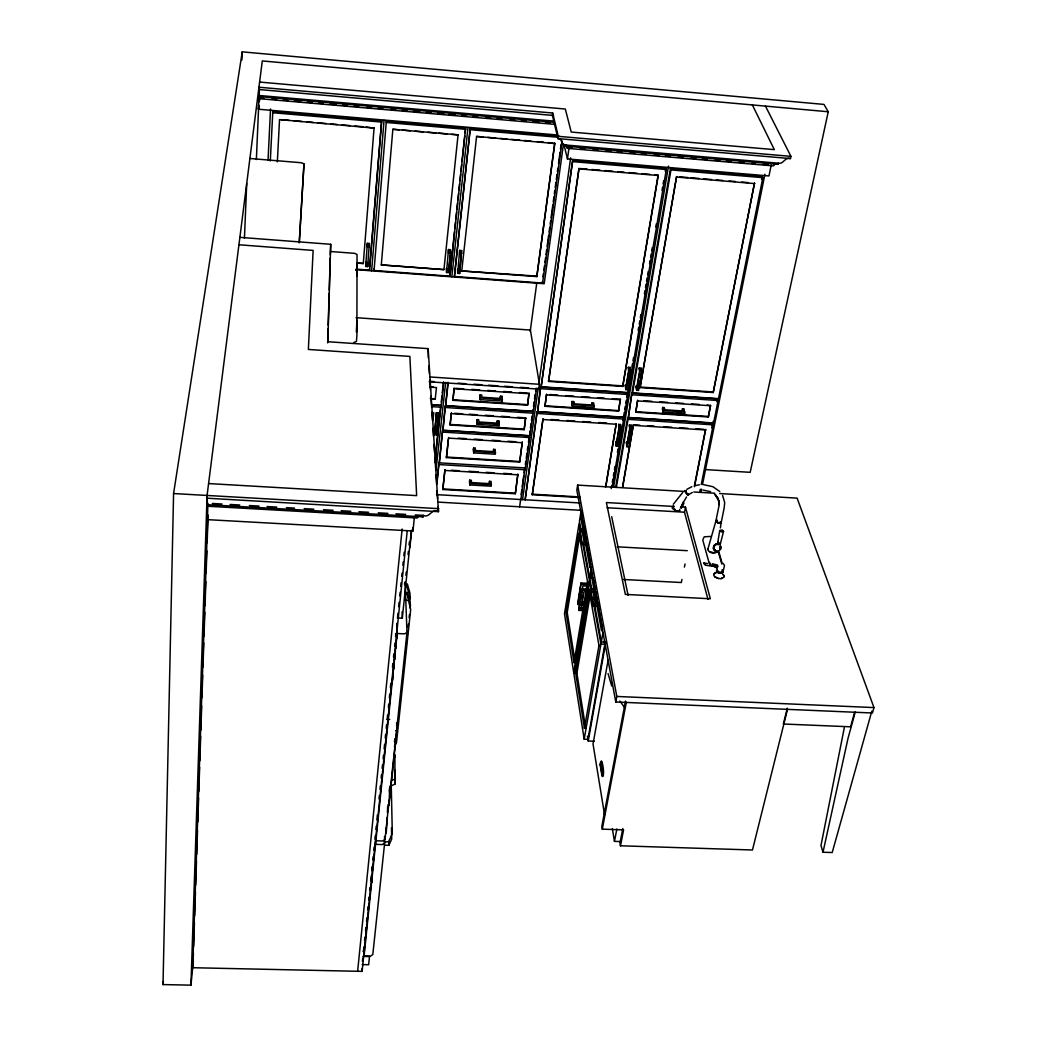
<?xml version="1.0" encoding="UTF-8"?>
<svg xmlns="http://www.w3.org/2000/svg" width="1037" height="1037" viewBox="0 0 1037 1037"><rect width="100%" height="100%" fill="white"/><g stroke="black" fill="none" stroke-linecap="round" stroke-linejoin="round"><path stroke-width="1.5" d="M356.754 325.398L356.832 322.313L356.534 332.19L356.832 320.161L356.78 329.533M356.767 328.716L356.767 327.886L356.754 329.338M356.793 326.914L356.767 327.355M356.806 326.422L356.767 325.851M600.514 765.617L600.553 763.738M356.806 325.488L356.767 323.855M722.685 570.272L722.102 573.046L720.235 573.215A2.955 1.633 12.3 0 1 717.008 571.646L717.034 570.557M193.349 961.053L190.951 985.15L163.016 984.58L173.581 493.547L242.243 51.85L823.974 104.413L828.239 111.75L750.192 472.328L705.017 469.567M418.572 516.037L417.25 518.007L207.698 506.237L207.659 503.813L207.465 504.695L423.187 516.841L423.355 515.363L415.293 514.909M356.78 325.125L356.754 324.075M356.897 265.459L356.845 268.181M239.884 237.356L330.712 244.291L327.822 341.717L428.164 348.652L438.482 511.656L207.102 498.201M327.679 342.884L328.107 328.483M328.198 325.281L329.144 293.277M329.248 290.075L330.194 258.083M330.297 254.882L330.712 244.291M190.951 985.15L207.076 495.453L262.296 60.937L828.239 111.75M601.201 761.43L603.054 772.63L602.432 776.557L600.501 764.878C601.123 753.082 605.206 773.874 602.782 776.35M207.465 504.695L207.193 498.343M414.463 516.517L412.959 530.996L207.387 519.641L207.906 503.956M207.75 516.672L192.688 967.715L362.107 971.384L407.217 530.957M193.038 964.267L193.413 952.964M193.621 946.509L194.437 922.282M194.658 915.827L195.462 891.6M195.682 885.144L196.499 860.917M196.706 854.449L197.523 830.235M197.795 822.16L198.598 797.933M198.819 791.477L199.635 767.25M199.843 760.782L200.66 736.568M200.88 730.1L201.684 705.873M201.956 697.81L202.721 675.191M202.98 667.115L203.796 642.901M204.017 636.433L204.82 612.206M205.041 605.751L205.857 581.524M206.117 573.448L206.881 550.841M207.154 542.766L207.906 520.159M241.919 59.939L242.243 51.85M555.184 124.388L258.822 98.619L258.809 96.519L554.095 122.249M244.434 238.173L246.728 183.471M554.251 121.148L258.822 95.456L258.965 87.225L552.682 113.007L558.269 136.34L557.971 138.608C562.754 138.102 560.615 145.31 564.815 144.947L778.294 163.185C783.402 164.637 784.879 156.678 790.466 158.57L790.933 156.354L765.475 106.124M258.809 96.519L258.861 95.391M556.869 134.94L258.407 109.222L259.328 88.43M256.372 159.529L258.706 105.048M258.848 101.807L259.419 88.871M356.715 274.183L356.767 271.435M356.871 274.248C356.508 281.014 357 266.95 356.832 271.616M268.052 160.216L270.527 108.95M270.307 160.981L272.809 111.387L381.655 120.759L369.548 270.138L356.728 269.179L356.897 263.255L356.845 264.642M277.346 161.837L279.536 119.579L374.111 128.108L366.087 126.981M299.2 242.891L303.984 163.924L301.547 162.757L249.904 158.492M299.343 242.062L303.984 163.924M356.78 264.474L356.78 265.537M356.767 268.013L356.767 269.076M356.922 263.074L363.287 263.554L374.098 127.668M365.828 264.189L365.802 262.218L365.698 266.457L367.681 266.613L369.315 243.475L367.331 243.319L367.228 246.806M365.698 266.457L367.331 243.319M369.315 243.475L369.211 246.962M369.665 267.04L381.655 120.759M371.609 270.838L384.053 120.357M374.046 270.476L386.347 121.173L465.613 127.992L449.967 276.153L374.046 270.476L374.02 268.985M451.717 134.304L458.069 134.849L443.94 269.62L381.292 264.915L392.854 129.275L399.219 129.819M720.546 546.564L720.3 549.26A3.629 3.5 -50.8 0 0 720.456 546.447M357.635 971.293L402.123 529.051M703.034 539.331L704.214 536.816L710.643 536.427M362.432 961.377L362.756 958.149M363.417 951.72L363.922 946.794M364.557 940.442L364.894 937.15M365.555 930.785L365.88 927.506M366.541 921.128L366.865 917.862M367.694 909.851L368.018 906.623M368.679 900.194L369.003 896.979M369.665 890.55L369.989 887.322M370.65 880.88L371.142 876.045M371.79 869.654L372.127 866.388M372.776 860.01L373.113 856.731M373.761 850.379L374.098 847.073M374.914 839.127L375.251 835.796M375.9 829.483L376.237 826.139M376.885 819.839L377.39 814.875M379.011 798.957L379.361 795.548M379.996 789.313L380.346 785.89M381.149 778.061L381.499 774.613M382.135 768.417L382.484 764.956M383.12 758.786L383.47 755.299M384.131 748.857L384.597 744.32M385.258 737.89L385.608 734.365M386.231 728.246L386.594 724.707M387.255 718.265L387.579 715.05M388.369 707.364L388.694 704.149M389.355 697.72L389.718 694.116M390.379 687.687L390.832 683.253M392.479 667.18L392.842 663.537M393.503 657.095L393.84 653.867M394.604 646.297L394.941 643.083M395.59 636.653L395.927 633.438M396.627 626.504L396.964 623.289M397.612 616.846L398.001 613.087M398.649 606.684L399.089 602.354M399.751 595.912L400.126 592.283M400.736 586.255L401.099 582.677M401.76 576.274L402.084 573.072M402.875 565.321L403.224 561.873M403.86 555.663L404.21 552.267M396.873 623.859L397.158 633.503L364.078 955.933L370.637 956.088L372.814 954.507L384.636 843.055L384.52 836.6M392.66 680.324L393.153 675.515M393.801 669.098L394.138 665.897M394.799 659.48L395.291 654.671M395.94 648.255L396.277 645.053M396.938 638.636L397.262 635.435M428.164 348.652L428.307 357.791M404.923 584.881L405.247 581.692M405.908 575.328L406.245 572.139M408.059 554.601L408.384 551.412M409.045 545.034L409.382 541.845M397.236 617.948L402.304 618.195L411.417 530.387M411.65 530.4L409.861 547.679L409.784 546.084M272.809 111.387L272.666 112.709L381.694 122.081M409.161 601.395L410.017 593.333L407.437 584.324L404.378 583.935M389.316 790.738L389.653 787.576M394.501 741.753L394.825 738.59M409.524 604.299L410.198 597.921L406.595 585.296L407.437 584.324M375.861 837.546L375.887 840.774L382.757 840.981L385.012 839.477L406.971 632.479L405.156 582.6M387.812 804.958L388.966 804.997L396.847 730.735L396.64 722.776M396.717 734.403L397.054 731.202M397.741 724.811L398.078 721.622M398.752 715.219L399.089 712.03M399.776 705.627L400.282 700.831M400.788 696.034L401.138 692.846M401.812 686.442L402.317 681.659M402.836 676.863L403.341 672.067M403.847 667.271L404.365 662.474M404.871 657.678L405.376 652.882M406.063 646.479L406.4 643.29M407.074 636.887L407.424 633.698M408.098 627.307L408.435 624.105M409.122 617.715L409.459 614.513M410.133 608.123L410.471 604.921L406.854 592.257L410.665 609.6L396.51 742.505L394.397 746.459M446.649 270.268L446.467 268.285L446.558 272.524L448.515 272.666L450.68 252.38L450.421 249.697L448.464 249.541L448.49 253.028L450.447 253.171L448.606 270.411M394.63 757.425L394.916 754.742L394.941 784.166L389.86 786.409M446.558 272.524L448.464 249.541M450.265 251.226L450.421 249.697M432.935 420.426L433.79 412.519M430.433 398.83L435.216 399.154L436.46 387.592L430.044 387.177M454.465 231.614L449.967 276.153M454.815 228.425L455.489 222.048M455.839 218.859L456.526 212.481M456.863 209.305L457.55 202.928M457.9 199.739L458.587 193.362M458.924 190.173L459.611 183.795M459.961 180.607L460.648 174.229M460.985 171.04L461.672 164.663M462.009 161.474L464.757 135.964M465.107 132.775L465.613 127.992M436.396 412.687L434.568 434.697L436.486 434.814L438.547 415.902L438.327 412.804L436.396 412.687L434.568 434.697M451.834 276.827L467.998 127.603M438.327 412.804L436.486 434.814M559.008 136.028L470.254 128.394L454.413 276.477L542.571 283.062L562.119 140.825M454.413 276.477L470.254 128.394M435.786 452.262L435.618 468.387M436.136 449.047L440.894 405.558L431.275 404.936M441.269 402.11L441.943 395.965M442.28 392.88L443.46 382.122M434.957 462.632L440.894 405.558M443.758 382.225L441.231 405.324L431.586 404.702M459.754 271.253L457.797 271.111L457.602 269.127L457.706 273.366L459.663 273.509L461.608 250.552L459.65 250.397L459.689 253.884M435.968 470.422L445.664 382.329M457.706 273.366L459.65 250.397M461.608 250.552L459.922 269.685M436.72 483.32L438.988 462.839L525.357 467.933L529.609 437.562L529.35 435.864L442.579 430.394L439.312 462.722L442.579 430.394M445.301 405.843L442.916 430.225L529.868 435.696L533.031 413.18L532.759 411.508L445.301 405.843L442.916 430.225M447.893 382.42L445.638 405.61L533.29 411.287L536.492 388.408M437.005 483.488L438.988 462.839M445.638 405.61L448.204 382.523M548.327 142.562L554.808 143.56L536.816 276.607L461.737 270.955L476.592 136.43L482.97 136.975M442.812 489.503L444.925 469.865L442.812 489.503L515.324 493.742L517.852 474.246L515.324 493.742M519.693 462.061L522.285 442.151L519.693 462.061L446.428 457.602L448.412 439.053M450.11 424.989L451.341 413.089L450.11 424.989L524.165 429.694L525.629 417.859L517.554 417.341M452.91 400.308L454.154 388.214L452.91 400.308L527.548 405.182L529.039 393.179L527.548 405.182M446.428 457.602L448.58 437.549M356.767 267.3L356.845 267.118M163.016 984.58L163.392 981.365M356.754 274.312L356.832 274.131M717.073 520.237L715.828 521.715L719.043 523.257A2.735 1.543 17.1 0 0 721.298 521.883L720.391 527.911M489.477 481.337L489.736 483.657L471.524 482.581L471.304 480.261L469.696 480.157L469.502 481.738L469.8 484.94L491.24 486.21L491.084 481.427L489.477 481.337L489.283 482.918M473.403 449.734L473.598 448.114L475.218 448.217L475.452 450.499L493.858 451.639L493.599 449.358L495.206 449.449L495.375 454.219L473.715 452.884L473.403 449.734L475.024 449.838L475.218 448.217M497.254 420.918L497.527 423.161L478.951 421.981L478.705 419.726L477.072 419.622L476.864 421.268L477.201 424.366L499.056 425.766L498.888 421.022L497.254 420.918L497.034 422.565M500.43 396.238L500.715 398.454L481.985 397.223L481.738 395.006L480.079 394.903L479.885 396.575L480.222 399.634L502.258 401.073L502.077 396.341L500.43 396.238L500.21 397.91M469.8 484.94L469.696 480.157M473.715 452.884L473.598 448.114M477.201 424.366L477.072 419.622M480.222 399.634L480.079 394.903M207.387 519.641L207.983 514.832M258.407 109.222L258.796 106.124M259.367 101.483L259.756 98.385M207.698 506.237L207.88 504.721M258.822 98.619L258.913 97.958L263.735 98.385M493.392 450.965L493.599 449.358M498.888 421.022L499.056 425.766M502.077 396.341L502.258 401.073M552.682 113.007L552.384 115.237L557.971 138.608L790.466 158.57M536.816 276.607L554.704 143.106M530.205 331.386L536.816 282.647M542.947 276.788L543.388 273.599M543.829 270.411L544.49 265.615M544.918 262.426L545.579 257.643M546.019 254.441L546.68 249.658M547.108 246.456L548.651 235.282M549.091 232.094L549.74 227.31M550.18 224.109L550.621 220.92M551.062 217.731L552.812 204.95M553.252 201.761L553.901 196.978M554.341 193.776L554.782 190.588M555.223 187.399L555.884 182.603M556.312 179.414L556.973 174.618M557.413 171.429L557.854 168.24M558.502 163.444L560.045 152.27M560.473 149.082L561.134 144.286M524.165 429.694L525.629 417.859M563.493 143.871L544.205 283.723L355.652 269.646M778.294 163.185L778.061 164.287L564.659 146.074L564.815 144.947M771.178 165.103L768.987 175.953L567.472 158.946L569.015 147.876M521.131 494.597L521.792 489.918M522.22 486.781L523.763 475.84M524.191 472.716L524.852 468.024L520.937 499.484M525.331 464.615L525.772 461.413M526.226 458.224L526.9 453.428M527.34 450.239L527.794 447.038M528.455 442.255L529.35 435.864M530.037 431.003L529.868 435.696M530.451 428.009L531.087 423.511M531.501 420.503L532.137 416.006M533.459 406.569L534.094 402.006M534.522 398.96L535.157 394.384M535.585 391.338L536.012 388.292M519.628 506.795L520.717 498.953M522.557 499.627L538.281 387.838M538.734 384.636L570.648 157.844M356.015 317.672L530.387 330.064L539.46 384.299L538.786 389.108L429.253 381.81M537.101 411.793L525.163 499.73L537.101 411.793L623.354 417.392L623.755 419.052L612.128 487.17M540.601 387.06L537.646 411.572L624.08 417.185L627.942 394.501L627.541 392.854L540.601 387.06L537.646 411.572M572.683 160.268L541.158 386.775L628.266 392.595L666.324 169.524L665.819 168.111L572.683 160.268L541.158 386.775M532.266 494.74L542.986 418.987L532.266 494.74L579.955 497.527M544.982 406.31L546.525 394.332L544.982 406.31L618.583 411.119L620.359 399.219L612.336 398.688M548.56 381.447L578.996 168.422L548.56 381.447L622.744 386.425L658.262 175.512L654.865 174.773M571.789 403.16L572.048 401.5L573.681 401.604L574.109 403.821L592.581 405.039L592.114 402.823L593.734 402.926L594.123 407.632L572.385 406.219L571.789 403.16L573.422 403.263L573.681 401.604M572.385 406.219L572.048 401.5M684.148 491.421L577.635 485.096L576.831 490.164L615.771 701.997L872.454 713.002L873.984 707.584L797.103 498.136L719.652 493.534M591.855 404.482L592.114 402.823M581.135 510.71L579.437 521.261L580.863 529.142M574.018 662.604L566.072 612.426L578.879 533.251L587.564 581.77L574.018 662.604L575.211 662.656M582.846 528.624L581.135 519.291L582.12 513.25M583.883 528.935L579.89 528.714L579.605 530.49L582.107 544.425L587.486 544.723M574.965 661.087L567.226 612.491L579.813 534.911M585.127 530.024L581.887 529.855L581.601 531.631L584.829 531.812M582.107 544.425L579.89 528.714M580.033 603.028L582.885 585.879L587.823 586.138L587.849 583.325L581.057 582.975L577.726 603.145L577.946 604.441L584.687 604.778L584.712 601.991L581.044 601.797M577.946 604.441L581.057 582.975M581.044 608.978L583.922 591.79L588.873 592.036L588.899 589.21L582.081 588.86L578.724 609.095L578.944 610.391L585.724 610.728L585.749 607.928L580.824 607.682L581.044 608.978L585.97 609.225M681.335 506.134L681.49 507.974L683.02 502.219M578.944 610.391L582.081 588.86M581.342 604.545L581.861 601.421M582.392 598.297L582.911 595.173M590.481 564.413L589.962 567.498L585.698 544.179M584.712 601.991L584.687 604.778M587.849 583.325L587.823 586.138M717.721 542.675L719.652 531.087M591.544 567.187L589.729 578.024L583.442 543.336M591.557 570.194L589.988 579.489L591.686 588.86M605.543 487.221L616.237 423.692L605.932 486.21M618.583 411.119L620.359 399.219M622.744 386.425L658.106 175.046M585.749 607.928L585.724 610.728M588.899 589.21L588.873 592.036M584.427 728.298L575.704 673.259L589.418 592.088L598.971 645.455L584.427 728.298L585.685 728.35M596.405 602.717L591.842 577.752L592.62 573.098M596.288 588.938L590.714 588.653L590.403 590.481L593.164 605.815L598.803 606.101M615.745 441.568L616.211 446.066L618.078 446.182L621.241 427.607L620.528 424.522L618.648 424.392L618.933 428.035L616.25 443.836L615.745 441.568L617.611 441.684M625.285 385.142L625.791 389.601L627.683 389.731L630.976 370.429L630.211 367.448L628.305 367.318L628.603 370.935L625.829 387.332L625.285 385.142L627.191 385.271M585.438 726.781L576.909 673.311L590.662 592.153M616.211 446.066L619.361 427.477L618.648 424.392M625.791 389.601L629.057 370.3L628.305 367.318M620.282 425.922L620.528 424.522M630.211 367.448L630.522 371.077L627.981 385.971M618.117 443.953L619.193 437.627M619.737 434.477L620.8 428.164M611.221 488.608L611.765 485.446M612.297 482.283L612.841 479.12M613.385 475.944L613.917 472.781M614.461 469.618L614.993 466.456M617.43 452.21L617.961 449.047M618.506 445.871L619.037 442.708M619.582 439.545L620.126 436.383M622.822 420.555L623.354 417.392M624.196 412.493L624.08 417.185M624.702 409.472L625.22 406.452M625.739 403.432L626.244 400.412M626.763 397.391L627.541 392.854M628.409 387.773L628.266 392.595M628.94 384.584L629.485 381.409M631.922 367.072L632.466 363.896M633.011 360.707L633.555 357.532M638.17 330.466L638.701 327.29M639.246 324.101L639.79 320.926M640.335 317.737L640.879 314.548M644.405 293.86L644.949 290.671M645.481 287.495L646.025 284.307M646.569 281.131L647.114 277.942M647.658 274.766L648.203 271.577M649.551 263.618L650.095 260.43M650.64 257.254L651.184 254.065M651.716 250.889L652.26 247.7M655.786 227.012L656.33 223.823M662.021 190.406L662.565 187.217M663.11 184.029L663.654 180.853M665.274 171.299L665.819 168.111M593.164 605.815L590.714 588.653M613.567 487.247L668.515 166.114M615.68 487.273L627.644 417.665L712.704 423.174L713.236 424.846L701.258 484.525M631.857 393.14L628.37 417.457L713.599 422.992L718.122 400.515L717.578 398.869L631.857 393.14L628.37 417.457M670.446 168.512L632.181 391.247L632.596 392.88L718.498 398.623L762.843 177.651L762.195 176.238L670.446 168.512L670.952 169.912L632.596 392.88M616.328 487.429L628.046 419.337L627.644 417.665M626.387 442.242L626.879 446.74L628.746 446.856L631.974 428.294L631.222 425.209L629.355 425.092L629.653 428.722L626.918 444.497L626.387 442.242L628.253 442.358M639.207 368.07L639.518 371.687L636.692 388.071L636.122 385.881L635.875 387.307L636.653 390.327L638.546 390.456L641.903 371.181L641.112 368.2L639.207 368.07L639.985 371.052L636.653 390.327M626.879 446.74L630.094 428.164L629.355 425.092M631.222 425.209L631.52 428.851L629.057 443.045M640.853 369.652L641.112 368.2M638.585 388.201L639.881 380.748M640.399 377.779L641.177 373.307M622.589 486.625L633.361 424.794L639.777 425.209M635.785 412.246L637.612 400.373L635.785 412.246L708.362 416.978L710.591 405.739L707.247 404.974M640.075 387.592L676.578 176.588L640.075 387.592L713.223 392.517L754.495 183.121L713.223 392.517M622.718 487.209L633.361 424.794M714.791 572.852L713.728 575.302L714.856 576.883L718.408 578.49L721.091 578.633L723.826 577.363L724.072 575.444L722.945 574.278L724.137 576.637M602.108 627.631L601.551 630.807L596.975 605.841M604.273 641.099L604.843 644.223L587.953 739.329L584.181 739.174L600.942 644.029L593.32 601.849M605.219 642.123L601.317 641.942L603.003 632.401M594.253 741.248L588.225 741.001L605.634 643.044M608.188 659.688L593.034 743.996L604.584 814.952M682.463 408.759L683.111 410.976L664.886 409.784L664.276 407.567L662.669 407.463L662.371 409.109L663.2 412.156L684.64 413.556L684.057 408.863L682.463 408.759L682.152 410.406M663.2 412.156L662.669 407.463M600.553 762.325L600.164 764.813L601.927 775.482L602.393 773.058L600.63 762.376M601.032 763.763L601.603 761.314M602.251 775.495L602.717 773.071L600.954 762.389M615.771 701.997L616.808 696.449L577.635 485.096M625.492 701.103L601.849 826.32L602.303 829.159L623.587 829.859L620.45 845.79L752.473 849.99L787.55 709.165M602.303 829.159L626.322 702.243M620.917 841.577L614.448 841.37L616.859 828.991M707.986 599.373L684.485 512.213L685.483 507.145L680.635 506.86M622.822 828.485L619.957 842.951L620.45 845.79M694.349 486.12L705.601 429.435L694.518 486.703M708.362 416.978L710.423 405.182M844.338 727.546L820.98 845.518L822.989 852.233L832.205 852.531L871.806 711.201M711.758 427.892L712.704 423.174M716.982 401.863L717.578 398.869M761.56 179.414L762.195 176.238M681.944 579.424L681.322 582.522L623.276 579.476M684.42 567.07L685.042 563.972M699.677 492.381L700.312 489.231M700.921 492.368L701.569 489.205M702.516 484.46L764.917 174.255M718.226 523.024L715.932 520.807L719.017 505.706L718.784 500.119L719.185 504.643M679.948 510.645L679.611 509.413M822.989 852.233L848.02 738.357L855.227 712.056M722.828 572.618L724.487 565.515L723.23 563.454M787.303 708.141L783.35 724.007L850.625 726.807L854.553 712.484M723.541 531.424L721.233 531.877L719.782 530.387L722.089 529.933L723.541 531.424L720.43 543.505L718.161 543.505L718.291 542.52M715.919 520.989L707.765 549.532C708.919 553.149 714.713 554.406 717.28 551.671M720.65 549.441L720.197 545.112M705.277 565.204L704.032 563.013L707.493 563.545M680.855 507.741L681.153 507.054M384.844 845.311L388.953 845.207L391.714 839.037L391.467 827.746M388.953 845.207L388.642 841.681L392.31 833.489L391.247 785.165M707.765 549.532L708.219 548.521M704.577 563.934L705.406 564.465L703.916 563.324M681.996 504.954L682.527 503.852M683.487 502.206L686.533 496.93M673.298 504.254L682.644 492.562M716.93 520.457L716.243 521.52L717.215 522.505L720.78 522.518M719.574 550.453L720.702 546.318M680.466 507.611L682.515 506.613L683.876 503.114L682.696 504.008M671.911 506.937L673.415 506.199M715.932 520.807L716.71 520.081M688.296 494.416L686.416 493.093L685.794 490.825M714.221 546.201L716.243 544.438L718.68 544.581M384.636 843.055L382.381 844.572L375.524 844.351L375.485 841.137M718.343 542.364L717.915 543.362L719.406 543.582M685.82 490.916L685.016 490.566L688.011 494.986L692.301 492.484M721.091 578.633L722.283 577.946M718.097 542.416L717.539 543.271L719.289 544.166L720.404 543.829L720.209 542.805M406.971 632.479L404.56 633.853L397.158 633.503M686.857 489.334L691.873 486.703M713.987 573.798L716.723 572.528M391.714 780.446L395.525 778.774M353.915 342.469L356.43 341.445L356.897 335.547L357.039 254.532L354.719 253.352L330.505 251.511M674.62 509.024L674.387 509.102A2.165 0.985 27.3 0 1 673.907 508.454M678.976 510.71L677.278 511.124M695.438 485.523L699.405 484.81M564.659 146.074L566.461 146.074L567.395 148.343L773.278 165.894L775.52 163.924L778.061 164.287M719.121 522.959L721.311 522.026L724.137 508.13L724.694 502.543L722.595 495.453M718.265 551.256L714.739 550.673L713.495 548.858L714.687 544.736L717.461 543.777L714.817 544.814A3.902 3.785 -54.9 0 0 713.637 549.04L715.543 551.243A3.889 3.772 -56.7 0 0 718.395 551.412M673.026 506.523L673.933 506.419M384.092 841.953L388.642 841.681M721.376 573.383L717.202 572.32A3.254 1.802 12.3 0 1 717.228 569.974M362.172 964.591L368.641 964.734L369.496 956.581L362.937 956.425M363.209 951.149L364.311 951.175L364.298 947.961M395.667 730.683L396.847 730.735M386.594 719.38L389.705 719.509M616.808 696.449L873.984 707.584M575.704 673.259L576.909 673.311M395.564 634.164L396.782 634.216M600.942 644.029L604.843 644.223M598.971 645.455L600.267 645.52M705.925 565.282L714.324 566.448L716.995 568.095L717.086 569.067M597.753 603.041L595.186 602.912L592.814 589.884L595.355 590.014M581.264 603.093L584.946 603.275M593.475 603.975L599.127 604.26M566.072 612.426L567.226 612.491M587.564 581.77L588.796 581.835M581.29 584.259L588.083 584.609M582.314 590.157L589.133 590.507M592.516 591.712L596.314 591.907M591.842 577.752L593.086 577.816L595.381 590.299M586.488 541.82L584.051 541.69L581.887 529.855M582.405 542.636L587.785 542.934M617.261 546.823L687.272 550.673M173.581 493.547L438.82 508.661M581.135 519.291L582.327 519.356L584.051 528.689M212.352 503.463L222.009 504.008M230.071 504.462L239.728 505.006M249.398 505.55L259.056 506.095M267.118 506.549L276.775 507.093M286.445 507.637L294.495 508.091M304.165 508.636L313.822 509.18M323.492 509.724L333.149 510.282M341.199 510.735L350.869 511.28M358.919 511.734L368.589 512.278M378.246 512.822L387.916 513.367M395.965 513.821L405.636 514.365M481.946 484.797L486.496 485.057M442.773 488.92L515.246 493.158M532.188 494.156L579.839 496.943M674.18 506.484L606.373 502.543L625.35 594.408L710.358 598.764L685.483 507.145M436.512 494.636L580.176 502.971M208.593 483.566L416.641 495.621L409.874 356.404L308.365 349.456L313.122 250.41L238.938 244.771M607.112 507.741L684.485 512.213M437.757 502.089L580.927 510.321M439.105 464.563L525.098 469.748M451.264 470.254L459.197 470.72M468.711 471.291L478.226 471.861M486.146 472.341L494.079 472.82M503.593 473.39L511.513 473.857M444.977 470.448L517.93 474.816M693.831 491.992L714.804 493.249M469.994 483.359L491.447 484.629M473.909 451.264L495.582 452.599M484.46 452.689L487.52 452.884M446.377 457.032L519.615 461.491M477.396 422.72L499.277 424.107M478.744 423.627L481.842 423.822M494.221 424.613L497.319 424.807M450.071 424.431L524.074 429.124M442.708 432.092L529.609 437.562M458.198 438.158L466.209 438.651M474.22 439.157L482.231 439.649M491.836 440.258L499.847 440.751M507.858 441.256L515.869 441.749M448.632 438.12L522.363 442.721M480.429 397.949L502.478 399.401M572.644 404.547L594.395 405.973M663.511 410.509L684.951 411.909M494.26 399.725L498.94 400.023M581.55 405.985L584.622 406.193M676.72 412.22L681.283 412.519M430.394 398.286L435.216 399.154M452.858 399.751L527.457 404.624M544.892 405.765L618.454 410.561M635.642 411.689L708.193 416.433M431.392 406.608L441.023 407.23M445.43 407.515L533.031 413.18M537.373 413.465L623.755 419.052M628.046 419.337L713.236 424.846M454.582 413.296L462.658 413.815M469.113 414.23L477.189 414.748M485.264 415.267L493.34 415.785M501.402 416.304L509.478 416.822M550.945 419.492L558.917 420.011M566.876 420.516L574.835 421.035M582.794 421.54L590.766 422.059M598.725 422.565L606.684 423.083M647.814 425.727L654.23 426.142M663.861 426.751L671.885 427.27M679.922 427.788L687.946 428.307M695.97 428.825L703.993 429.331M451.393 413.646L525.72 418.429M543.077 419.544L616.367 424.25M633.49 425.351L705.782 429.992M436.616 415.772L438.547 415.902M619.361 427.477L621.241 427.607M630.094 428.164L631.974 428.294M548.456 380.89L622.602 385.881M639.933 387.047L713.041 391.96M429.759 376.95L539.46 384.299M429.499 381.279L434.244 381.603M457.835 383.171L465.859 383.703M473.883 384.234L481.92 384.779M488.336 385.207L497.967 385.842M504.384 386.27L512.421 386.801M520.444 387.345L528.468 387.877M540.886 388.706L627.942 394.501M632.259 394.786L718.122 400.515M430.005 386.62L433.207 386.827M455.749 388.331L463.72 388.849M471.679 389.381L479.651 389.912M487.61 390.43L495.582 390.962M503.541 391.493L511.513 392.012M519.472 392.543L527.444 393.075M549.74 394.553L557.763 395.084M565.787 395.615L573.811 396.147M581.835 396.678L589.872 397.21M597.895 397.741L604.312 398.156M643.938 400.788L651.858 401.306M659.765 401.837L667.685 402.356M675.593 402.887L683.513 403.406M691.42 403.924L699.34 404.456M454.206 388.771L529.116 393.723M546.629 394.89L620.489 399.776M637.755 400.917L710.591 405.739M629.057 370.3L630.976 370.429M639.985 371.052L641.903 371.181M356.922 262.581L363.287 263.554M536.725 276.114L461.737 270.955M367.357 246.002L369.341 246.158M448.723 252.224L450.68 252.38M459.935 253.093L461.906 253.235M580.616 168.564L587.072 169.096M591.92 169.498L599.982 170.185M604.83 170.586L612.906 171.261M617.741 171.662L624.196 172.207M629.044 172.609L637.12 173.283M641.955 173.697L650.03 174.372M679.753 176.86L687.7 177.521M690.888 177.794L698.834 178.455M703.604 178.857L711.551 179.518M716.334 179.919L722.685 180.451M729.05 180.982L735.414 181.514M741.766 182.058L748.131 182.59M579.126 168.888L658.262 175.512M676.746 177.068L754.703 183.588M281.131 119.722L289.142 120.396M293.951 120.81L301.974 121.498M306.783 121.912L313.187 122.457M317.996 122.872L326.02 123.559M330.829 123.96L337.232 124.518M342.041 124.92L350.052 125.607M354.861 126.021L362.885 126.708M402.395 130.092L410.354 130.766M415.124 131.18L423.083 131.855M427.853 132.269L435.799 132.943M438.988 133.216L446.934 133.89M487.753 137.39L495.725 138.064M500.508 138.478L506.886 139.023M511.669 139.425L519.628 140.112M524.411 140.526L530.788 141.071M537.166 141.615L543.544 142.16M554.808 143.56L476.592 136.43M572.23 148.071L567.395 148.343L566.63 145.232M580.253 148.758L585.075 149.159M593.099 149.846L597.908 150.261M605.932 150.948L610.741 151.35M617.158 151.895L621.98 152.309M630.003 152.996L634.813 153.411M641.229 153.956L646.038 154.357M654.062 155.044L658.884 155.459M665.3 156.004L670.109 156.418M678.133 157.093L682.942 157.507M690.966 158.194L695.788 158.609M702.205 159.154L707.014 159.555M715.037 160.242L719.847 160.657M726.276 161.202L731.085 161.616M739.109 162.29L743.918 162.705M751.942 163.392L755.156 163.665M763.18 164.352L767.989 164.753M573.033 161.668L666.324 169.524M670.952 169.912L762.843 177.651M271.785 99.085L276.62 99.5M283.062 100.07L287.884 100.485M294.327 101.043L300.769 101.6M307.211 102.17L312.033 102.585M318.476 103.143L323.311 103.57M329.753 104.128L336.195 104.685M342.625 105.243L347.46 105.67M353.902 106.228L358.724 106.642M366.774 107.355L371.609 107.77M378.051 108.328L382.886 108.755M390.936 109.455L395.758 109.87M402.2 110.428L407.035 110.855M413.478 111.413L419.907 111.97M426.35 112.527L431.185 112.955M437.627 113.513L444.056 114.07M448.891 114.498L455.334 115.055M461.776 115.613L466.598 116.04M473.041 116.598L477.876 117.012M485.925 117.712L490.76 118.14M497.19 118.698L502.025 119.112M510.074 119.812L514.909 120.24M521.339 120.798L526.174 121.212M532.616 121.783L539.059 122.34M545.501 122.897L550.323 123.312M558.269 136.34L790.933 156.354M465.794 129.314L386.399 122.483L386.347 121.173M470.435 129.716L557.789 137.221M259.613 82.066L565.321 109.028L571.231 132.062L774.315 149.626L752.369 104.944M258.861 89.506L553.577 115.483M703.41 484.629L712.821 486.677L719.769 491.499M404.948 600.138L408.059 600.514M703.008 490.073L710.578 491.694M716.593 567.343L710.099 564.789M419.881 515.778L423.187 516.841M709.334 565.061L714.636 566.202M685.859 490.786C683.772 490.721 686.831 494.312 687.868 495.012M712.328 563.765L717.513 565.061L717.98 566.72L712.704 564.711M709.697 551.554L713.845 552.76M675.644 510.748L672.248 508.221M423.355 515.363C429.538 518.656 431.612 507.663 438.482 511.656L438.158 506.847M714.856 576.883L718.408 578.49M675.58 510.515L672.624 507.949M714.182 565.606L716.658 567.524M722.283 570.726L723.035 572.009M717.539 570.635L718.434 571.4M714.545 494.105L718.071 498.499L715.361 494.727L719.056 501.921M714.013 548.91L715.724 550.88M713.962 548.729L715.569 550.699M619.893 701.038L624.404 707.286M709.464 562.404L710.358 563.674M673.104 507.3L673.778 508.402M688.14 493.936L688.399 494.856M713.08 421.32L713.599 422.992M683.746 410.509L684.64 413.556M608.084 673.596L611.7 685.963M718.265 551.762L721.817 564.076M718.68 551.204L722.011 562.961M702.827 540.303L709.256 563.389M704.032 563.013L704.279 563.921M564.011 144.791L567.472 158.946M617.365 443.071L618.078 446.182M611.7 516.698L628.098 595.342M542.299 281.584L542.571 283.062M584.622 531.8L586.333 541.133M586.903 544.244L590.623 564.452M595.951 593.423L602.562 629.303M583.416 531.735L585.127 541.068M593.566 597.506L594.084 600.397M594.525 604.467L601.317 641.942M580.253 529.57L579.113 523.257L564.504 613.852L573.772 672.896L589.379 580.059L582.82 543.764M591.621 592.464L589.651 581.537L574.018 674.426L584.181 739.174M612.336 828.602L614.448 841.37M587.448 736.166L588.225 741.001M533.031 409.628L533.29 411.287M681.166 506.782L681.296 507.767M458.069 134.849L392.854 129.275M459.378 270.787L459.663 273.509M443.94 269.62L381.292 264.915M428.838 365.815L429.37 373.826M429.798 380.229L430.433 389.847M430.848 396.264L431.379 404.274M431.91 412.285L432.442 420.296M432.973 428.32L433.505 436.331M434.023 444.342L434.555 452.352M436.046 474.79L436.681 484.409M437.095 490.812L437.627 498.836M412.817 527.768L412.959 530.996M402.084 611.869L402.304 618.195M394.591 769.726L394.941 784.166M390.56 785.787L390.78 795.47M389.393 790.829L389.51 796.986M388.875 800.499L388.966 804.997M384.96 836.25L385.012 839.477M369.535 268.661L369.548 270.138M367.798 264.344L367.785 262.361L367.681 266.613M372.063 867.775L372.089 870.989M372.153 877.419L372.192 882.228M364.052 947.909L364.065 952.731M362.107 968.675L362.107 971.384M387.657 806.501A3416.604 1294.759 -24.2 0 1 387.423 812.723M387.203 817.428A3416.604 1294.759 -24.2 0 1 386.205 833.294M386.36 827.682A3396.434 1292.958 -24.3 0 1 386.062 832.452M715.387 550.88A3.629 3.5 -50.8 0 1 713.949 546.084A3.629 3.5 -50.8 0 1 718.758 544.464M679.196 510.541A3.681 1.685 27.3 0 1 676.591 510.697M674.854 509.919A3.681 1.685 27.3 0 1 672.728 507.663M722.659 571.348A2.904 1.594 12.3 0 1 722.154 571.763M720.469 572.061A2.904 1.594 12.3 0 1 719.471 571.905M722.18 569.676A2.904 1.594 12.3 0 1 722.672 570.246M722.465 570.143A2.748 1.504 12.7 0 1 722.219 571.62M673.557 508.571A3.707 1.685 27.3 0 1 672.844 507.417M356.443 270.281C356.521 273.003 356.663 265.303 356.443 270.281"/></g></svg>
